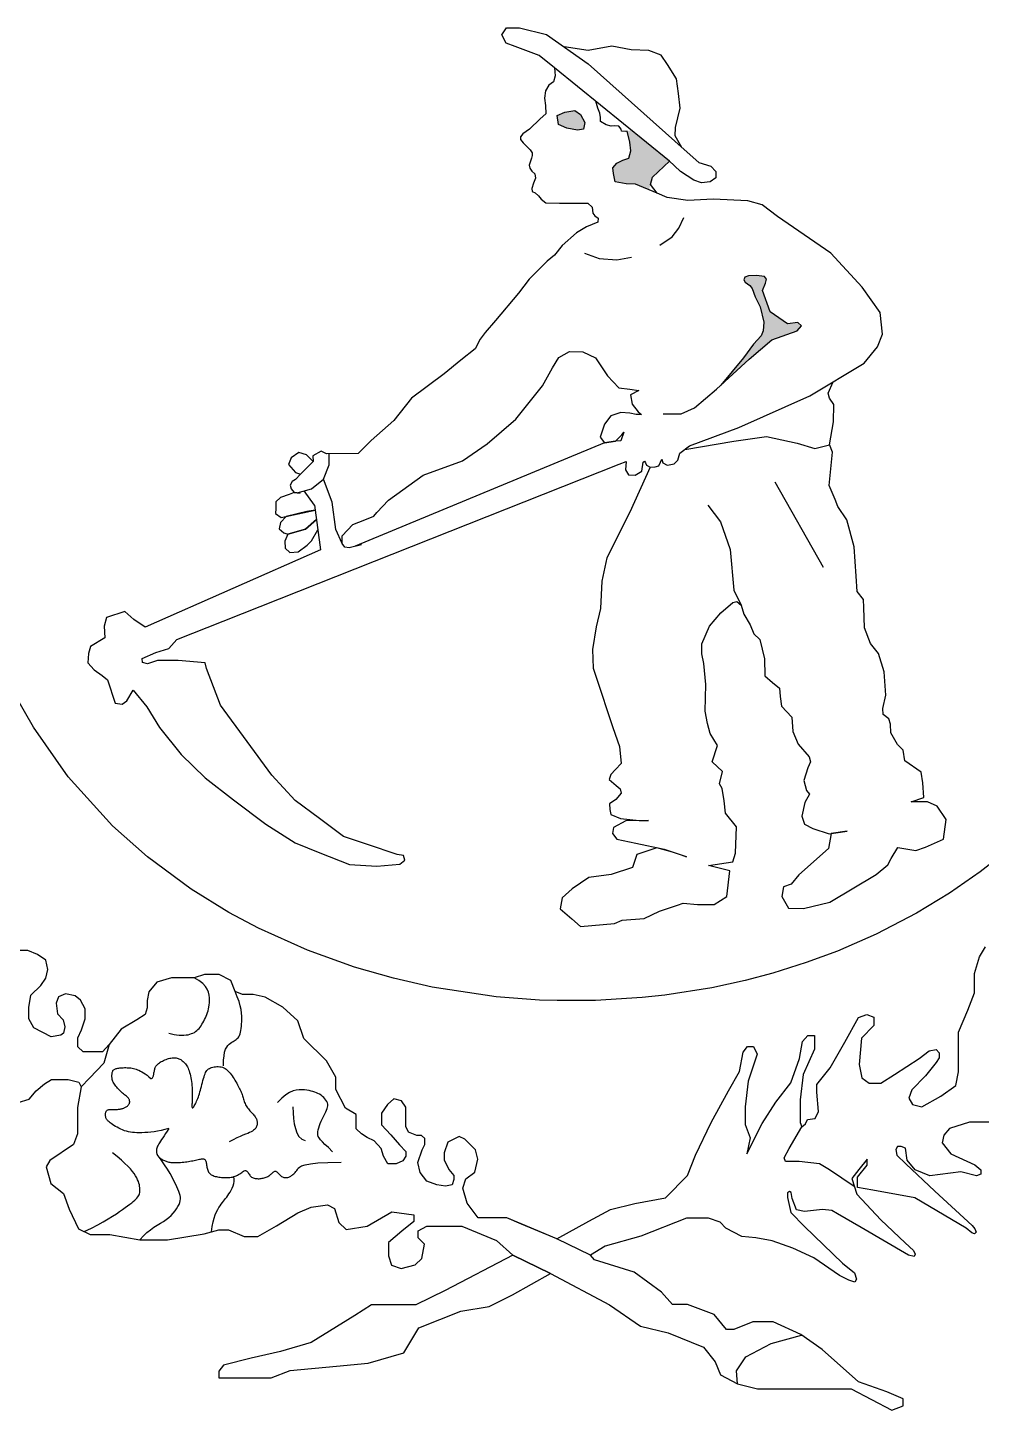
# Paper-space layout 'A0' of a CAD drawing. Header units: millimetres. Extents: x -364 to 825, y -1 to 840.
# Drawn here: x 648.7 to 655.59, y 77.22 to 87.2 of the extents above; entities that cross this region are included whole.
import ezdxf

# ---------------------------------------------------------------- set-up
doc = ezdxf.new("R2010")
doc.units = ezdxf.units.MM
doc.layers.add('ARQ_Vista 01', color=1, linetype='Continuous')

# ---------------------------------------------------------------- blocks, each defined once
blk = doc.blocks.new('BRASÃO ESTADO PARANÁ')
at = {"layer": 'ARQ_Vista 01'}
h = blk.add_hatch(color=256, dxfattribs=at)
h.paths.add_polyline_path([(3324.3, -31116.72), (3323.44, -31117.08), (3323.58, -31118.05), (3324.49, -31118.44), (3325.66, -31118.66), (3326.33, -31118.55), (3326.47, -31117.83), (3325.99, -31116.97), (3325.38, -31116.52)])
h.paths.add_polyline_path([(3331.24, -31121.73), (3330.6, -31121.95), (3329.95, -31122.28), (3329.53, -31122.78), (3329.59, -31123.38), (3329.75, -31124.28), (3330.98, -31124.5), (3331.98, -31124.56), (3333.46, -31125.17), (3333.82, -31123.8), (3335.7, -31122.05), (3331.54, -31118.68), (3331.06, -31118.78), (3331.38, -31119.99), (3331.48, -31120.93)])
blk.add_hatch(color=256, dxfattribs=at).paths.add_polyline_path([(3349.6, -31140.52), (3350.07, -31139.99), (3349.68, -31139.63), (3348.55, -31139.76), (3346.66, -31138.45), (3345.81, -31136.12), (3346.14, -31135.33), (3346.27, -31134.89), (3346.03, -31134.62), (3345.17, -31134.52), (3344.29, -31134.55), (3343.89, -31134.67), (3343.77, -31134.97), (3343.93, -31135.24), (3344.64, -31135.73), (3345.03, -31136.83), (3345.57, -31137.9), (3345.96, -31139.6), (3345.89, -31140.52), (3345.66, -31141.08), (3344.85, -31141.97), (3343.76, -31143.49), (3341.29, -31146.45), (3344.36, -31143.62), (3346.83, -31141.52)])
for points in [[(3371.58, -31226.74), (3368.37, -31226.74), (3366.18, -31227.45), (3365.58, -31228.17), (3365.41, -31229.02), (3366.35, -31230.2), (3368.94, -31231.4), (3369.61, -31231.95), (3369.61, -31232.42), (3369.15, -31232.6), (3367.43, -31232.18), (3364.05, -31232.61), (3362.45, -31231.93), (3361.58, -31230.91), (3361.38, -31229.6), (3360.94, -31229.39), (3360.52, -31229.39), (3360.36, -31229.73), (3360.44, -31230.35), (3361.43, -31231.31), (3364.6, -31234.26), (3368.65, -31238.02), (3368.95, -31238.36), (3369.09, -31238.74), (3368.91, -31238.91), (3368.61, -31238.8), (3367.99, -31238.29), (3362.4, -31234.98), (3357.85, -31234.15), (3356.18, -31233.87), (3356.18, -31232.75), (3357.21, -31231.43), (3357.21, -31230.78), (3356.31, -31231.92), (3355.54, -31232.89), (3356.08, -31234.61), (3358.72, -31237.41), (3361.36, -31239.89), (3362.28, -31240.74), (3362.45, -31241.12), (3362.34, -31241.38), (3361.71, -31241.25), (3356.56, -31238.24), (3353.99, -31236.74), (3353.38, -31236.39), (3352.36, -31236.28), (3350.39, -31236.48), (3349.51, -31236.3), (3349.06, -31235.08), (3348.94, -31234.4), (3348.75, -31234.31), (3348.55, -31234.46), (3348.55, -31234.95), (3348.9, -31236.58), (3350.41, -31238.12), (3354.54, -31242.11), (3355.83, -31243.16), (3356.06, -31243.86), (3355.88, -31244.19), (3355.24, -31243.98), (3354.21, -31243.45), (3351.41, -31241.54), (3349.12, -31240.49), (3346.87, -31239.7), (3345.1, -31239.35), (3343.58, -31239.21), (3341.84, -31238.32), (3341.21, -31237.64), (3339.95, -31237.2), (3337.53, -31237.2), (3332.55, -31239.17), (3328.66, -31240.26), (3327.07, -31241.25), (3323.42, -31239.45), (3326.91, -31237.55), (3329.26, -31236.27), (3331.92, -31235.62), (3335.26, -31235.01), (3337.63, -31232.55), (3338.53, -31230.36), (3340.22, -31226.78), (3342.13, -31223.34), (3343.33, -31221.22), (3343.73, -31219.13), (3344.19, -31218.52), (3344.83, -31218.52), (3345.24, -31219.34), (3344.24, -31222.3), (3343.92, -31225.08), (3343.92, -31227.01), (3344.46, -31228.45), (3344.12, -31230.21), (3345.79, -31226.9), (3347.28, -31224.59), (3348.92, -31222.46), (3349.85, -31219.81), (3350.17, -31217.98), (3350.75, -31217.32), (3351.47, -31217.32), (3351.47, -31218.8), (3350.25, -31221.56), (3349.93, -31224.33), (3349.93, -31226.79), (3350.11, -31227.27), (3350.52, -31226.92), (3350.73, -31226.48), (3351.57, -31226.34), (3351.93, -31225.59), (3351.72, -31223.48), (3351.72, -31222.65), (3353.18, -31220.83), (3354.8, -31218.03), (3356.27, -31215.34), (3357.18, -31215.01), (3357.94, -31215.3), (3357.94, -31216.23), (3356.61, -31217.61), (3356.36, -31220.47), (3356.65, -31221.92), (3357.45, -31222.5), (3358.72, -31222.5), (3360.21, -31221.56), (3362.9, -31219.83), (3363.97, -31218.99), (3364.73, -31218.84), (3365.05, -31219.19), (3365.05, -31219.75), (3364.75, -31220.25), (3363.58, -31221.7), (3362.09, -31223.23), (3361.76, -31224.13), (3362.15, -31224.82), (3363.16, -31225.07), (3365.23, -31223.92), (3366.89, -31222.76), (3367.18, -31221.26), (3367.18, -31216.96), (3368.2, -31214.55), (3368.93, -31212.67), (3368.93, -31210.55), (3369.45, -31208.73), (3370.12, -31207.66)], [(3371.81, -31197.68), (3369.53, -31199.47), (3366.18, -31201.81), (3362.61, -31203.98), (3358.22, -31206.26), (3353.98, -31208.11), (3350.56, -31209.37), (3346.94, -31210.51), (3343.92, -31211.31), (3340.28, -31212.1), (3335.17, -31212.91), (3332.71, -31213.18), (3327.63, -31213.49), (3323.45, -31213.51), (3321.54, -31213.45), (3316.79, -31213.09), (3309.83, -31212.04), (3305.6, -31211.08), (3301.37, -31209.87), (3296.25, -31208.03), (3290.89, -31205.62), (3287.69, -31203.91), (3283.56, -31201.36), (3278.8, -31197.84), (3275.01, -31194.46), (3270.17, -31189.13), (3266.4, -31183.72), (3261.47, -31175.19)], [(3323.16, -31111.87), (3321.47, -31110.54), (3318.86, -31109.56), (3317.88, -31109.19), (3317.43, -31108.28), (3317.92, -31107.5), (3319.35, -31107.5), (3322.3, -31108.24), (3326.83, -31111.43), (3337.62, -31121.08), (3338.87, -31122.2), (3340.2, -31122.59), (3340.72, -31123.18), (3340.72, -31123.87), (3340.13, -31124.31), (3339.17, -31124.42), (3338.34, -31124.11), (3336.89, -31123.18), (3335.61, -31121.98)], [(3337.04, -31120.57), (3336.32, -31119.3), (3336.34, -31118.39), (3336.85, -31116.27), (3336.68, -31114.68), (3336.46, -31113.06), (3335.45, -31111.52), (3334.77, -31110.49), (3333.45, -31109.98), (3331.52, -31109.91), (3329.42, -31109.52), (3326.82, -31109.98), (3324.22, -31109.59)], [(3306.01, -31197.6), (3302.77, -31196.5), (3300.17, -31195.62), (3297.54, -31193.66), (3294.91, -31191.69), (3292.36, -31188.94), (3289.68, -31185.28), (3286.78, -31181.33), (3285.26, -31177.33), (3285.09, -31176.72), (3282.17, -31176.44), (3279.89, -31176.44), (3278.82, -31176.81), (3278.28, -31176.67), (3278.23, -31176.23), (3279.71, -31175.57), (3281.13, -31175.15), (3282, -31174.15), (3287.04, -31172.16), (3330.22, -31155.06), (3330.95, -31154.77), (3330.9, -31155.67), (3331.21, -31156.21), (3331.95, -31156.25), (3332.67, -31155.83), (3332.83, -31154.83), (3332.96, -31154.72), (3333.06, -31154.92), (3333.19, -31155.16), (3333.58, -31155.4), (3334.12, -31155.36), (3334.53, -31155.24), (3334.72, -31154.85), (3334.84, -31154.51), (3334.96, -31154.91), (3335.43, -31155.16), (3335.65, -31155.14), (3336.18, -31155.03), (3336.61, -31154.63), (3336.8, -31153.87), (3337.88, -31153.06), (3343.23, -31151.05), (3350.99, -31147.6), (3356.89, -31144.05), (3358.35, -31142.29), (3358.88, -31140.88), (3358.64, -31138.55), (3356.69, -31135.78), (3353.28, -31132.08), (3347.44, -31128.09), (3345.78, -31126.82), (3344.21, -31126.37), (3340.43, -31126.2), (3337.7, -31126.34), (3335.42, -31126), (3334.33, -31125.52), (3333.61, -31124.6), (3333.82, -31123.8), (3335.7, -31122.05), (3323.16, -31111.87), (3323.22, -31112.76), (3323.03, -31113.41), (3322.55, -31113.75), (3322.19, -31114.37), (3322.06, -31115.17), (3322.17, -31115.99), (3322.21, -31116.89), (3321.58, -31117.43), (3320.43, -31118.54), (3319.69, -31119.06), (3319.47, -31119.38), (3319.47, -31119.68), (3319.75, -31120.04), (3320.14, -31120.46), (3320.5, -31120.82), (3320.71, -31121.12), (3320.73, -31121.43), (3320.65, -31121.71), (3320.4, -31122.49), (3320.47, -31122.79), (3320.69, -31123.14), (3321, -31123.41), (3321.09, -31123.88), (3320.86, -31124.43), (3320.68, -31125.01), (3320.72, -31125.35), (3321.06, -31125.51), (3321.43, -31125.83), (3321.7, -31126.2), (3322.21, -31126.59), (3323.71, -31126.63), (3326.78, -31126.61), (3327.27, -31127.06), (3327.35, -31127.71), (3327.54, -31128.01), (3327.93, -31128.24), (3327.86, -31128.69), (3326.65, -31129.2), (3325.57, -31129.84), (3323.98, -31131.25), (3323.14, -31132.27), (3322.34, -31132.93), (3320.39, -31134.9), (3319.24, -31136.44), (3316.72, -31139.41), (3315.62, -31140.7), (3315.04, -31141.44), (3314.51, -31142.5), (3312.96, -31143.74), (3311.12, -31145.21), (3307.59, -31147.86), (3305.65, -31150.31), (3303.2, -31152.47), (3301.76, -31153.91), (3298.31, -31153.92)], [(3334.33, -31125.52), (3331.98, -31124.56), (3330.98, -31124.5), (3329.75, -31124.28), (3329.59, -31123.38), (3329.53, -31122.78), (3329.95, -31122.28), (3330.6, -31121.95), (3331.24, -31121.73), (3331.48, -31120.93), (3331.38, -31119.99), (3331.06, -31118.78), (3330.85, -31118.83), (3330.45, -31118.79), (3330.42, -31118.57), (3330.16, -31118.23), (3329.69, -31118.2), (3329.34, -31118.23), (3328.77, -31118.1), (3328.18, -31117.71), (3328.18, -31117.28), (3328.08, -31116.81), (3327.87, -31116.27), (3327.65, -31115.52)], [(3323.44, -31117.08), (3324.3, -31116.72), (3325.38, -31116.52), (3325.99, -31116.97), (3326.47, -31117.83), (3326.33, -31118.55), (3325.66, -31118.66), (3324.49, -31118.44), (3323.58, -31118.05), (3323.44, -31117.08)], [(3334.63, -31131.21), (3335.96, -31130.29), (3336.72, -31129.36), (3337.26, -31128.18)], [(3326.44, -31132.08), (3328.04, -31132.64), (3329.93, -31132.79), (3331.56, -31132.5)], [(3334.98, -31149.59), (3336.95, -31149.56), (3338.41, -31148.93), (3340.82, -31146.89), (3344.36, -31143.62), (3346.83, -31141.52), (3349.6, -31140.52), (3350.07, -31139.99), (3349.68, -31139.63), (3348.55, -31139.76), (3346.66, -31138.45), (3345.81, -31136.12), (3346.14, -31135.33), (3346.27, -31134.89), (3346.03, -31134.62), (3345.17, -31134.52), (3344.29, -31134.55), (3343.89, -31134.67), (3343.77, -31134.97), (3343.93, -31135.24), (3344.45, -31135.6), (3344.71, -31135.92), (3345.03, -31136.83), (3345.57, -31137.9), (3345.96, -31139.6), (3345.89, -31140.52), (3345.66, -31141.08), (3344.85, -31141.97), (3343.76, -31143.49), (3341.29, -31146.45)], [(3302.12, -31163.84), (3300.79, -31164.16), (3300.31, -31164.11), (3300.01, -31163.7), (3300.03, -31162.85), (3301.2, -31161.65), (3302.51, -31161.13), (3303.49, -31160.74), (3303.8, -31160.34), (3305.07, -31158.99), (3308.83, -31156.27), (3313.14, -31154.71), (3315.83, -31152.84), (3318.96, -31150.15), (3321.84, -31146.52), (3322.95, -31144.57), (3323.64, -31143.43), (3324.8, -31142.77), (3326.23, -31142.83), (3327.61, -31143.48), (3328.92, -31145.43), (3330.16, -31146.74), (3331.35, -31146.9), (3332.34, -31147.04), (3331.42, -31147.51), (3331.63, -31148.52), (3332.27, -31149.37), (3332.62, -31149.64), (3332.06, -31149.66), (3331.38, -31149.49), (3330.37, -31149.43), (3329.31, -31149.8), (3328.62, -31150.7), (3328.12, -31152.11), (3328.6, -31152.74), (3329.81, -31152.56), (3330.51, -31151.87), (3330.72, -31151.57), (3330.38, -31152.5), (3329.81, -31152.56), (3328.6, -31152.74), (3301.45, -31164)], [(3337.34, -31153.47), (3342.68, -31152.57), (3346.26, -31152.04), (3349.6, -31152.78), (3351.53, -31153.34), (3353.11, -31152.95), (3353.57, -31150.46), (3353.6, -31148.57), (3353.11, -31147.87), (3352.98, -31147.33), (3353.52, -31146.08)], [(3298.31, -31153.92), (3297.72, -31153.66), (3296.83, -31154.14), (3296.85, -31154.77), (3295.47, -31156.15), (3294.94, -31156.72), (3294.59, -31156.93), (3294.37, -31157.35), (3294.48, -31157.76), (3294.78, -31158.16), (3295.44, -31158.23), (3294.78, -31158.16), (3294.25, -31158.36), (3293.29, -31158.68), (3292.8, -31159.16), (3292.78, -31159.89), (3292.75, -31160.42), (3293.38, -31160.87), (3297.09, -31160.07), (3296.16, -31160.22), (3293.91, -31160.75), (3293.3, -31161.42), (3293.17, -31162.09), (3293.65, -31162.55), (3294.1, -31162.7), (3296.02, -31162.14), (3297.23, -31161.1), (3296.02, -31162.14), (3294.1, -31162.7), (3293.78, -31163.44), (3293.82, -31164.22), (3294.32, -31164.7), (3295.23, -31164.61), (3296.21, -31163.9), (3296.69, -31163.4), (3297.38, -31162.22)], [(3296.85, -31154.77), (3296.13, -31154.05), (3295.29, -31153.8), (3294.45, -31154.36), (3294.19, -31155.1), (3294.94, -31155.97), (3295.47, -31156.15), (3296.85, -31154.77)], [(3295.11, -31158.19), (3296.68, -31157.73), (3298, -31156.7), (3298.62, -31155.14), (3298.61, -31153.92)], [(3333.58, -31155.4), (3331.35, -31160.29), (3328.86, -31165.26), (3328.32, -31167.82), (3328.16, -31170.78), (3327.7, -31172.8), (3327.31, -31175.27), (3327.36, -31177.28), (3328.34, -31180.22), (3328.83, -31181.69), (3329.52, -31183.74), (3330.25, -31185.83), (3330.43, -31187.66), (3329.81, -31188.31), (3329.28, -31188.88), (3329.13, -31189.43), (3329.88, -31190.06), (3330.31, -31190.42), (3330.42, -31190.91), (3329.83, -31191.58), (3329.15, -31192.08), (3329.18, -31192.67), (3329.29, -31193.23), (3330.36, -31193.68), (3332.39, -31193.9), (3333.39, -31193.88), (3330.92, -31193.92), (3329.6, -31194.65), (3329.47, -31195.29), (3329.96, -31195.91), (3332, -31196.35), (3335.11, -31197.02), (3336.94, -31197.64), (3337.53, -31197.84), (3336.02, -31197.33), (3334.31, -31196.85), (3332.14, -31197.59), (3331.67, -31198.99), (3329.34, -31199.77), (3326.89, -31200.08), (3325.08, -31201.32), (3323.99, -31202.31), (3323.78, -31203.5), (3325.03, -31204.6), (3325.99, -31205.44), (3329.7, -31205.12), (3330.53, -31204.75), (3332.92, -31204.55), (3334.58, -31203.77), (3336.55, -31203.1), (3337.17, -31202.88), (3338.73, -31203.04), (3340.55, -31203.04), (3341.95, -31202.16), (3342.26, -31199.36), (3342.26, -31199.36), (3339.93, -31198.79), (3342.57, -31198.38), (3342.89, -31197.44), (3342.99, -31194.59), (3341.79, -31193.09), (3341.63, -31191.73), (3341.41, -31190.39), (3341.12, -31189.88), (3341.45, -31188.54), (3340.32, -31187.49), (3340.9, -31185.71), (3340.11, -31184.4), (3339.81, -31183.3), (3339.56, -31181.97), (3339.64, -31179.08), (3339.42, -31176.76), (3339.21, -31175.72), (3339.21, -31174.65), (3340.06, -31172.72), (3341.28, -31171.25), (3342.57, -31170.14), (3343.03, -31170.04), (3343.5, -31170.43), (3343.78, -31171.39), (3344.47, -31172.57), (3344.86, -31173.54), (3345.54, -31174.15), (3346.04, -31176.26), (3346.07, -31178.11), (3346.9, -31178.86), (3347.68, -31179.47), (3347.76, -31180.37), (3347.9, -31181.44), (3349.01, -31182.62), (3349.11, -31184.18), (3349.71, -31185.58), (3350.89, -31186.93), (3351.04, -31187.48), (3350.77, -31188.13), (3350.32, -31189.52), (3350.62, -31190.6), (3350.94, -31191), (3350.42, -31191.92), (3350.09, -31193.42), (3350.39, -31194.28), (3351.29, -31194.75), (3353.07, -31195.33), (3355.03, -31195.06), (3353.3, -31195.3), (3353.02, -31196.94), (3349.77, -31199.8), (3348.94, -31200.82), (3348.09, -31201.12), (3347.91, -31202.17), (3348.66, -31203.42), (3350.27, -31203.47), (3353.17, -31202.77), (3358.21, -31199.77), (3359.48, -31198.73), (3359.85, -31198.01), (3360.57, -31196.82), (3362.52, -31197.14), (3363.59, -31196.8), (3365.54, -31195.93), (3365.83, -31193.77), (3364.85, -31192.32), (3363.78, -31191.86), (3362.01, -31191.86), (3363.38, -31191.39), (3363.29, -31189.78), (3363.12, -31188.62), (3361.31, -31187.4), (3361.15, -31186.22), (3360.52, -31185.59), (3359.8, -31184.33), (3359.77, -31183.38), (3359.57, -31182.82), (3358.98, -31182.34), (3358.92, -31181.67), (3359.26, -31180.24), (3359.09, -31177.68), (3358.45, -31175.69), (3357.58, -31174.59), (3356.93, -31172.88), (3356.85, -31170.69), (3356.81, -31169.79), (3356.15, -31168.95), (3356.04, -31167.27), (3355.79, -31164.07), (3355.02, -31161.12), (3354.04, -31159.68), (3353.72, -31158.92), (3353.09, -31157.37), (3353.45, -31153.75), (3353.12, -31152.9)], [(3300.01, -31163.7), (3299.34, -31162.18), (3298.93, -31159.2), (3298, -31156.7)], [(3297.02, -31159.51), (3295.89, -31157.96)], [(3347.17, -31157), (3352.41, -31166.27)], [(3297.02, -31159.51), (3297.68, -31164.38), (3278.55, -31172.81), (3277.34, -31171.97), (3276.35, -31171.13), (3274.36, -31171.76), (3274.09, -31172.71), (3274.16, -31173.99), (3272.62, -31174.94), (3272.4, -31175.68), (3272.33, -31176.7), (3272.99, -31177.47), (3273.87, -31178.1), (3274.46, -31178.57), (3275.3, -31181.1), (3276.04, -31181.21), (3276.55, -31180.85), (3277.25, -31179.67), (3278.75, -31181.5), (3280.13, -31183.75), (3282.48, -31186.7), (3285.1, -31189.23), (3288.19, -31191.62), (3291.69, -31194.3), (3294.92, -31196.33), (3297.59, -31197.39), (3300.81, -31198.67), (3303.8, -31198.86), (3306.31, -31198.63), (3306.85, -31198.2), (3306.71, -31197.7), (3306.01, -31197.6)], [(3339.85, -31159.52), (3341.24, -31161.35), (3342.31, -31164.37), (3342.69, -31168.79), (3343.5, -31170.43)], [(3274.64, -31218.3), (3273.91, -31219.09), (3272.86, -31219.09), (3271.82, -31219.09), (3271.22, -31218.56), (3271.22, -31217.58), (3271.64, -31216.7), (3272.01, -31215.49), (3272.01, -31214.41), (3271.5, -31213.47), (3270.95, -31212.98), (3269.89, -31212.78), (3269.11, -31213.08), (3268.88, -31213.77), (3269.02, -31214.95), (3269.63, -31215.6), (3269.8, -31216.35), (3269.68, -31217.04), (3269.37, -31217.29), (3268.31, -31217.46), (3266.42, -31216.46), (3265.89, -31215.5), (3265.89, -31214.26), (3266.12, -31212.9), (3267.18, -31211.87), (3267.75, -31211.05), (3267.96, -31210.13), (3267.72, -31209.11), (3266.84, -31208.49), (3265.79, -31208.05), (3264.65, -31208.05)], [(3264.72, -31224.6), (3265.93, -31224.26), (3266.68, -31223.35), (3267.59, -31222.58), (3268.34, -31222.1), (3270.16, -31222.1), (3271.34, -31222.4), (3271.59, -31222.89)], [(3323.42, -31239.45), (3319.56, -31237.86), (3317.98, -31237.18), (3314.85, -31237.18), (3313.64, -31235.58), (3313.17, -31233.93), (3313.5, -31232.93), (3314.49, -31232.21), (3314.82, -31230.79), (3314.55, -31229.77), (3313.39, -31228.62), (3312.76, -31228.31), (3311.53, -31228.92), (3311.14, -31230.1), (3311.14, -31230.85), (3311.64, -31231.92), (3312.2, -31232.55), (3312.2, -31233), (3312.02, -31233.59), (3311.28, -31233.73), (3310.33, -31233.59), (3309.24, -31233.19), (3308.52, -31232.22), (3308.28, -31231.15), (3308.75, -31229.76), (3309.02, -31229.17), (3309.02, -31228.54), (3308.66, -31228.22), (3308.16, -31228.22), (3307.25, -31227.85), (3306.95, -31227.22), (3306.95, -31225.7), (3306.95, -31225.13), (3306.47, -31224.43), (3305.67, -31224.21), (3304.95, -31224.83), (3304.31, -31225.78), (3304.31, -31227.05), (3305.32, -31228.15), (3306.28, -31229.21), (3306.97, -31229.95), (3306.97, -31230.44), (3306.62, -31230.96), (3305.92, -31231.28), (3305, -31231.28), (3304.52, -31230.45), (3304.27, -31229.64), (3303.5, -31228.79), (3302.75, -31228.42), (3302.12, -31228.04), (3301.56, -31227.49), (3301.56, -31225.93), (3300.38, -31225.22), (3299.35, -31223.19), (3299.35, -31221.84), (3298.31, -31220.07), (3295.83, -31217.62), (3295.21, -31215.7), (3293.57, -31214.21), (3291.65, -31213.12), (3290.34, -31212.84), (3289.18, -31212.84), (3288.35, -31212.51), (3287.88, -31211.33), (3286.64, -31210.65), (3285.01, -31210.65), (3283.9, -31211.04), (3282.49, -31211.04), (3281.44, -31211.04), (3279.84, -31211.51), (3278.97, -31212.57), (3278.78, -31213.51), (3278.78, -31214.3), (3278.56, -31215.02), (3277.65, -31215.6), (3275.94, -31216.62), (3274.64, -31218.3), (3274.05, -31220.33), (3272.51, -31221.97), (3271.59, -31222.89), (3271.2, -31225.16), (3271.2, -31228.02), (3270.75, -31229.2), (3268.17, -31230.93), (3267.77, -31231.62), (3268.28, -31233.42), (3269.66, -31234.53), (3270.28, -31236.24), (3271.28, -31238.36), (3272.55, -31239), (3274.71, -31239), (3277.98, -31239.59), (3281, -31239.59), (3285, -31238.91), (3286.58, -31238.5), (3287.65, -31238.5), (3289.36, -31239.22), (3290.82, -31239.22), (3292.86, -31238.06), (3295.21, -31236.62), (3296.65, -31236.02), (3298.44, -31235.77), (3299.17, -31236.16), (3299.65, -31237.67), (3300.45, -31238.45), (3302.74, -31238.07), (3305.44, -31236.54), (3307.84, -31236.85), (3307.84, -31237.59), (3306.54, -31238.63), (3305.06, -31239.85), (3305.06, -31241.31), (3305.39, -31242.32), (3306.44, -31242.68), (3307.99, -31242.3), (3308.7, -31241.61), (3309.01, -31240.03), (3308.3, -31239.37), (3308.3, -31238.61), (3309.26, -31238.07), (3313.07, -31238.07), (3316.82, -31239.63), (3318.6, -31241.26), (3322.71, -31243.26), (3329.14, -31246.64), (3332.53, -31248.98), (3335.53, -31249.7), (3339.38, -31251.27), (3340.67, -31252.85), (3341.25, -31254.27), (3343.1, -31255.25), (3345.28, -31255.8), (3349.45, -31255.8), (3355.49, -31255.8), (3359.92, -31258.15), (3361.14, -31257.67), (3361.14, -31256.91), (3359.38, -31256.12), (3356.28, -31255.04), (3352.33, -31251.51), (3349.98, -31249.89), (3346.99, -31248.51), (3344.78, -31248.51), (3342.69, -31249.35), (3341.9, -31249.35), (3340.54, -31247.71), (3337.66, -31246.63), (3336.02, -31246.63), (3334.82, -31245.28), (3331.83, -31243.08), (3327.53, -31241.76), (3327.07, -31241.25), (3323.42, -31239.45), (3320.64, -31238.31), (3317.98, -31237.18)], [(3281.13, -31217.05), (3281.42, -31217.14), (3281.71, -31217.21), (3281.99, -31217.25), (3282.27, -31217.28), (3282.53, -31217.28), (3282.78, -31217.27), (3283.01, -31217.25), (3283.23, -31217.22), (3283.43, -31217.17), (3283.61, -31217.11), (3283.77, -31217.05), (3283.92, -31216.97), (3284.06, -31216.88), (3284.19, -31216.78), (3284.31, -31216.66), (3284.43, -31216.53), (3284.54, -31216.4), (3284.65, -31216.25), (3284.75, -31216.09), (3284.85, -31215.92), (3284.95, -31215.74), (3285.04, -31215.56), (3285.12, -31215.38), (3285.2, -31215.19), (3285.28, -31215.01), (3285.35, -31214.82), (3285.41, -31214.62), (3285.46, -31214.42), (3285.5, -31214.21), (3285.54, -31213.98), (3285.56, -31213.74), (3285.57, -31213.48), (3285.57, -31213.19), (3285.54, -31212.9), (3285.47, -31212.59), (3285.33, -31212.27), (3285.12, -31211.96), (3284.83, -31211.64), (3284.42, -31211.33), (3283.9, -31211.04)], [(3287.09, -31220.61), (3287.1, -31220.01), (3287.15, -31219.51), (3287.22, -31219.12), (3287.32, -31218.81), (3287.44, -31218.57), (3287.57, -31218.39), (3287.71, -31218.25), (3287.85, -31218.14), (3287.99, -31218.05), (3288.13, -31217.97), (3288.26, -31217.89), (3288.38, -31217.82), (3288.49, -31217.74), (3288.6, -31217.65), (3288.7, -31217.55), (3288.78, -31217.44), (3288.85, -31217.3), (3288.91, -31217.14), (3288.96, -31216.96), (3289, -31216.76), (3289.03, -31216.55), (3289.06, -31216.31), (3289.07, -31216.06), (3289.09, -31215.79), (3289.09, -31215.5), (3289.09, -31215.19), (3289.06, -31214.86), (3289.01, -31214.48), (3288.92, -31214.07), (3288.79, -31213.61), (3288.6, -31213.09), (3288.35, -31212.51)], [(3279.17, -31222), (3279.24, -31221.98), (3279.31, -31221.96), (3279.36, -31221.91), (3279.4, -31221.86), (3279.43, -31221.79), (3279.45, -31221.72), (3279.48, -31221.64), (3279.49, -31221.55), (3279.51, -31221.46), (3279.52, -31221.37), (3279.54, -31221.27), (3279.56, -31221.18), (3279.58, -31221.08), (3279.6, -31220.99), (3279.63, -31220.9), (3279.66, -31220.81), (3279.7, -31220.73), (3279.74, -31220.65), (3279.8, -31220.57), (3279.86, -31220.5), (3279.93, -31220.43), (3280.01, -31220.36), (3280.11, -31220.29), (3280.21, -31220.22), (3280.32, -31220.16), (3280.44, -31220.09), (3280.57, -31220.03), (3280.7, -31219.97), (3280.84, -31219.92), (3280.98, -31219.87), (3281.11, -31219.83), (3281.25, -31219.79), (3281.37, -31219.77), (3281.5, -31219.75), (3281.61, -31219.74), (3281.73, -31219.74), (3281.83, -31219.75), (3281.94, -31219.76), (3282.04, -31219.79), (3282.14, -31219.81), (3282.24, -31219.85), (3282.33, -31219.89), (3282.43, -31219.94), (3282.52, -31220), (3282.6, -31220.06), (3282.69, -31220.14), (3282.77, -31220.21), (3282.86, -31220.3), (3282.94, -31220.4), (3283.01, -31220.5), (3283.09, -31220.61), (3283.16, -31220.73), (3283.23, -31220.87), (3283.29, -31221.01), (3283.35, -31221.17), (3283.4, -31221.33), (3283.45, -31221.52), (3283.5, -31221.71), (3283.54, -31221.91), (3283.57, -31222.12), (3283.6, -31222.33), (3283.63, -31222.55), (3283.65, -31222.77), (3283.67, -31222.99), (3283.68, -31223.2), (3283.69, -31223.41), (3283.69, -31223.62), (3283.69, -31223.82), (3283.69, -31224.01), (3283.69, -31224.19), (3283.68, -31224.36), (3283.68, -31224.52), (3283.67, -31224.67), (3283.66, -31224.81), (3283.66, -31224.92), (3283.66, -31225.02), (3283.66, -31225.1), (3283.67, -31225.16), (3283.69, -31225.19), (3283.72, -31225.2), (3283.75, -31225.18), (3283.8, -31225.14), (3283.85, -31225.07), (3283.91, -31224.98), (3283.98, -31224.87), (3284.04, -31224.75), (3284.11, -31224.62), (3284.17, -31224.48), (3284.24, -31224.33), (3284.3, -31224.17), (3284.36, -31224), (3284.41, -31223.83), (3284.47, -31223.65), (3284.53, -31223.46), (3284.58, -31223.27), (3284.63, -31223.07), (3284.69, -31222.86), (3284.74, -31222.64), (3284.8, -31222.43), (3284.85, -31222.22), (3284.91, -31222.01), (3284.97, -31221.82), (3285.03, -31221.64), (3285.09, -31221.48), (3285.15, -31221.34), (3285.22, -31221.22), (3285.29, -31221.11), (3285.37, -31221.02), (3285.46, -31220.95), (3285.56, -31220.89), (3285.67, -31220.84), (3285.79, -31220.79), (3285.92, -31220.76), (3286.06, -31220.73), (3286.22, -31220.71), (3286.37, -31220.7), (3286.53, -31220.7), (3286.69, -31220.71), (3286.84, -31220.73), (3286.99, -31220.77), (3287.13, -31220.83), (3287.26, -31220.9), (3287.38, -31220.98), (3287.5, -31221.07), (3287.61, -31221.18), (3287.72, -31221.3), (3287.82, -31221.43), (3287.93, -31221.57), (3288.03, -31221.72), (3288.14, -31221.87), (3288.24, -31222.03), (3288.34, -31222.19), (3288.44, -31222.36), (3288.53, -31222.52), (3288.62, -31222.68), (3288.7, -31222.83), (3288.78, -31222.97), (3288.85, -31223.11), (3288.92, -31223.24), (3288.98, -31223.37), (3289.03, -31223.5), (3289.08, -31223.62), (3289.13, -31223.74), (3289.17, -31223.87), (3289.21, -31223.99), (3289.25, -31224.11), (3289.28, -31224.24), (3289.32, -31224.36), (3289.35, -31224.49), (3289.4, -31224.61), (3289.45, -31224.73), (3289.5, -31224.85), (3289.57, -31224.97), (3289.64, -31225.08), (3289.72, -31225.19), (3289.8, -31225.3), (3289.89, -31225.4), (3289.98, -31225.51), (3290.06, -31225.61), (3290.15, -31225.71), (3290.24, -31225.8), (3290.32, -31225.89), (3290.39, -31225.98), (3290.47, -31226.07), (3290.53, -31226.16), (3290.59, -31226.24), (3290.64, -31226.33), (3290.68, -31226.42), (3290.72, -31226.5), (3290.74, -31226.59), (3290.76, -31226.68), (3290.77, -31226.77), (3290.77, -31226.86), (3290.76, -31226.95), (3290.75, -31227.04), (3290.73, -31227.13), (3290.7, -31227.21), (3290.67, -31227.3), (3290.62, -31227.39), (3290.56, -31227.47), (3290.48, -31227.56), (3290.38, -31227.64), (3290.26, -31227.72), (3290.11, -31227.8), (3289.93, -31227.89), (3289.73, -31227.97), (3289.49, -31228.07), (3289.21, -31228.18), (3288.9, -31228.31), (3288.54, -31228.47), (3288.14, -31228.66), (3287.7, -31228.89)], [(3281.14, -31227.46), (3280.72, -31227.57), (3280.31, -31227.66), (3279.92, -31227.74), (3279.54, -31227.79), (3279.18, -31227.84), (3278.84, -31227.87), (3278.51, -31227.89), (3278.21, -31227.9), (3277.92, -31227.9), (3277.66, -31227.9), (3277.41, -31227.89), (3277.17, -31227.87), (3276.95, -31227.84), (3276.73, -31227.79), (3276.52, -31227.74), (3276.31, -31227.68), (3276.1, -31227.6), (3275.9, -31227.51), (3275.7, -31227.42), (3275.5, -31227.31), (3275.32, -31227.21), (3275.15, -31227.11), (3274.99, -31227), (3274.85, -31226.91), (3274.73, -31226.82), (3274.63, -31226.73), (3274.54, -31226.65), (3274.47, -31226.58), (3274.41, -31226.5), (3274.36, -31226.43), (3274.32, -31226.35), (3274.29, -31226.28), (3274.27, -31226.19), (3274.25, -31226.11), (3274.24, -31226.03), (3274.24, -31225.94), (3274.24, -31225.86), (3274.25, -31225.78), (3274.27, -31225.71), (3274.29, -31225.64), (3274.31, -31225.58), (3274.35, -31225.53), (3274.38, -31225.49), (3274.43, -31225.45), (3274.48, -31225.42), (3274.54, -31225.4), (3274.6, -31225.38), (3274.68, -31225.37), (3274.76, -31225.36), (3274.86, -31225.36), (3274.95, -31225.36), (3275.05, -31225.36), (3275.16, -31225.36), (3275.26, -31225.36), (3275.36, -31225.36), (3275.46, -31225.36), (3275.56, -31225.36), (3275.65, -31225.35), (3275.74, -31225.34), (3275.83, -31225.33), (3275.91, -31225.31), (3275.99, -31225.29), (3276.07, -31225.27), (3276.14, -31225.25), (3276.22, -31225.22), (3276.29, -31225.19), (3276.36, -31225.16), (3276.43, -31225.12), (3276.5, -31225.08), (3276.56, -31225.04), (3276.62, -31225), (3276.67, -31224.95), (3276.71, -31224.91), (3276.75, -31224.86), (3276.79, -31224.81), (3276.82, -31224.76), (3276.84, -31224.71), (3276.86, -31224.66), (3276.87, -31224.61), (3276.88, -31224.56), (3276.88, -31224.5), (3276.87, -31224.45), (3276.86, -31224.39), (3276.84, -31224.33), (3276.82, -31224.27), (3276.78, -31224.21), (3276.73, -31224.15), (3276.67, -31224.08), (3276.59, -31224.01), (3276.51, -31223.93), (3276.42, -31223.85), (3276.32, -31223.77), (3276.21, -31223.68), (3276.1, -31223.59), (3275.99, -31223.49), (3275.88, -31223.39), (3275.77, -31223.28), (3275.66, -31223.17), (3275.56, -31223.06), (3275.46, -31222.95), (3275.37, -31222.83), (3275.29, -31222.72), (3275.21, -31222.61), (3275.15, -31222.51), (3275.09, -31222.41), (3275.05, -31222.31), (3275.01, -31222.21), (3274.98, -31222.12), (3274.96, -31222.03), (3274.95, -31221.94), (3274.94, -31221.86), (3274.94, -31221.77), (3274.94, -31221.68), (3274.94, -31221.59), (3274.95, -31221.51), (3274.96, -31221.42), (3274.97, -31221.35), (3275, -31221.27), (3275.02, -31221.2), (3275.05, -31221.14), (3275.09, -31221.09), (3275.14, -31221.04), (3275.19, -31221), (3275.25, -31220.97), (3275.31, -31220.94), (3275.39, -31220.91), (3275.47, -31220.89), (3275.57, -31220.87), (3275.68, -31220.86), (3275.79, -31220.84), (3275.92, -31220.83), (3276.05, -31220.82), (3276.18, -31220.82), (3276.32, -31220.81), (3276.46, -31220.81), (3276.6, -31220.82), (3276.74, -31220.83), (3276.87, -31220.84), (3277.01, -31220.85), (3277.15, -31220.88), (3277.29, -31220.91), (3277.43, -31220.94), (3277.58, -31220.99), (3277.73, -31221.04), (3277.88, -31221.1), (3278.04, -31221.18), (3278.21, -31221.26), (3278.39, -31221.37), (3278.57, -31221.49), (3278.76, -31221.63), (3278.96, -31221.8), (3279.17, -31222)], [(3298.97, -31229.98), (3298.52, -31229.53), (3298.15, -31229.17), (3297.87, -31228.89), (3297.66, -31228.66), (3297.51, -31228.47), (3297.42, -31228.3), (3297.37, -31228.14), (3297.36, -31227.98), (3297.37, -31227.79), (3297.41, -31227.58), (3297.47, -31227.36), (3297.55, -31227.12), (3297.64, -31226.89), (3297.74, -31226.65), (3297.84, -31226.42), (3297.95, -31226.2), (3298.06, -31225.99), (3298.16, -31225.79), (3298.25, -31225.61), (3298.33, -31225.44), (3298.39, -31225.27), (3298.44, -31225.11), (3298.46, -31224.96), (3298.45, -31224.8), (3298.41, -31224.65), (3298.35, -31224.5), (3298.26, -31224.35), (3298.15, -31224.21), (3298.02, -31224.07), (3297.88, -31223.94), (3297.72, -31223.82), (3297.56, -31223.72), (3297.39, -31223.62), (3297.22, -31223.54), (3297.03, -31223.47), (3296.84, -31223.41), (3296.63, -31223.36), (3296.41, -31223.31), (3296.17, -31223.28), (3295.92, -31223.24), (3295.64, -31223.22), (3295.34, -31223.22), (3295.02, -31223.25), (3294.67, -31223.35), (3294.29, -31223.51), (3293.88, -31223.77), (3293.44, -31224.13), (3292.96, -31224.61)], [(3294.66, -31225.08), (3294.69, -31225.72), (3294.73, -31226.34), (3294.81, -31226.93), (3294.93, -31227.46), (3295.1, -31227.93), (3295.32, -31228.31), (3295.62, -31228.6), (3296, -31228.76)], [(3281.14, -31227.46), (3280.95, -31227.74), (3280.78, -31228), (3280.62, -31228.24), (3280.48, -31228.46), (3280.35, -31228.65), (3280.23, -31228.83), (3280.13, -31228.99), (3280.04, -31229.13), (3279.96, -31229.26), (3279.9, -31229.38), (3279.85, -31229.49), (3279.82, -31229.59), (3279.8, -31229.68), (3279.78, -31229.77), (3279.78, -31229.85), (3279.78, -31229.94), (3279.79, -31230.02), (3279.81, -31230.1), (3279.83, -31230.18), (3279.86, -31230.26), (3279.9, -31230.34), (3279.95, -31230.42), (3280.01, -31230.49), (3280.07, -31230.56), (3280.13, -31230.62), (3280.21, -31230.69), (3280.29, -31230.74), (3280.37, -31230.8), (3280.46, -31230.85), (3280.55, -31230.9), (3280.65, -31230.94), (3280.74, -31230.98), (3280.83, -31231.01), (3280.93, -31231.05), (3281.03, -31231.07), (3281.13, -31231.1), (3281.24, -31231.12), (3281.35, -31231.13), (3281.48, -31231.14), (3281.61, -31231.15), (3281.76, -31231.15), (3281.91, -31231.15), (3282.07, -31231.15), (3282.24, -31231.14), (3282.42, -31231.13), (3282.59, -31231.12), (3282.77, -31231.1), (3282.94, -31231.08), (3283.11, -31231.06), (3283.28, -31231.04), (3283.44, -31231.01), (3283.6, -31230.98), (3283.76, -31230.95), (3283.91, -31230.92), (3284.06, -31230.89), (3284.2, -31230.86), (3284.34, -31230.83), (3284.47, -31230.8), (3284.59, -31230.77), (3284.7, -31230.76), (3284.81, -31230.75), (3284.9, -31230.75), (3284.98, -31230.77), (3285.05, -31230.8), (3285.11, -31230.85), (3285.15, -31230.92), (3285.18, -31231), (3285.2, -31231.1), (3285.22, -31231.2), (3285.24, -31231.31), (3285.25, -31231.43), (3285.27, -31231.54), (3285.29, -31231.66), (3285.31, -31231.77), (3285.34, -31231.88), (3285.37, -31231.99), (3285.41, -31232.09), (3285.46, -31232.19), (3285.52, -31232.28), (3285.59, -31232.36), (3285.67, -31232.43), (3285.75, -31232.49), (3285.85, -31232.54), (3285.96, -31232.58), (3286.07, -31232.62), (3286.19, -31232.66), (3286.32, -31232.68), (3286.45, -31232.71), (3286.59, -31232.73), (3286.73, -31232.75), (3286.88, -31232.77), (3287.03, -31232.79), (3287.18, -31232.79), (3287.33, -31232.8), (3287.48, -31232.8), (3287.64, -31232.79), (3287.78, -31232.77), (3287.93, -31232.75), (3288.08, -31232.73), (3288.22, -31232.69), (3288.35, -31232.65), (3288.49, -31232.6), (3288.61, -31232.54), (3288.74, -31232.47), (3288.86, -31232.39), (3288.97, -31232.31), (3289.08, -31232.23), (3289.18, -31232.16), (3289.27, -31232.09), (3289.36, -31232.05), (3289.44, -31232.02), (3289.52, -31232.02), (3289.58, -31232.04), (3289.65, -31232.09), (3289.71, -31232.16), (3289.77, -31232.25), (3289.82, -31232.34), (3289.88, -31232.43), (3289.95, -31232.53), (3290.01, -31232.61), (3290.09, -31232.68), (3290.16, -31232.74), (3290.25, -31232.79), (3290.34, -31232.83), (3290.43, -31232.86), (3290.53, -31232.88), (3290.64, -31232.89), (3290.75, -31232.9), (3290.86, -31232.91), (3290.97, -31232.91), (3291.09, -31232.9), (3291.2, -31232.89), (3291.32, -31232.87), (3291.43, -31232.85), (3291.54, -31232.83), (3291.65, -31232.79), (3291.75, -31232.75), (3291.85, -31232.71), (3291.94, -31232.66), (3292.03, -31232.61), (3292.11, -31232.55), (3292.19, -31232.49), (3292.26, -31232.43), (3292.33, -31232.37), (3292.4, -31232.31), (3292.46, -31232.25), (3292.52, -31232.2), (3292.57, -31232.15), (3292.63, -31232.12), (3292.69, -31232.1), (3292.74, -31232.09), (3292.8, -31232.1), (3292.85, -31232.13), (3292.91, -31232.17), (3292.97, -31232.22), (3293.03, -31232.29), (3293.09, -31232.36), (3293.15, -31232.43), (3293.22, -31232.5), (3293.29, -31232.57), (3293.36, -31232.62), (3293.43, -31232.67), (3293.51, -31232.71), (3293.58, -31232.75), (3293.66, -31232.77), (3293.74, -31232.79), (3293.82, -31232.8), (3293.89, -31232.8), (3293.97, -31232.8), (3294.05, -31232.78), (3294.12, -31232.77), (3294.2, -31232.74), (3294.27, -31232.71), (3294.35, -31232.67), (3294.42, -31232.63), (3294.5, -31232.58), (3294.58, -31232.52), (3294.66, -31232.46), (3294.74, -31232.39), (3294.82, -31232.31), (3294.9, -31232.22), (3294.99, -31232.12), (3295.07, -31232.02), (3295.15, -31231.9), (3295.24, -31231.78), (3295.38, -31231.65), (3295.61, -31231.52), (3295.99, -31231.4), (3296.56, -31231.29), (3297.37, -31231.2), (3298.47, -31231.14), (3299.91, -31231.1)], [(3355.81, -31233.75), (3353.13, -31231.94), (3352.03, -31231.28), (3349.82, -31231.03), (3348.31, -31231.03), (3348.19, -31230.63), (3348.74, -31229.64), (3350.11, -31227.27)], [(3271.91, -31238.68), (3272.7, -31238.3), (3273.39, -31237.95), (3274, -31237.61), (3274.54, -31237.3), (3275.01, -31237.01), (3275.42, -31236.74), (3275.78, -31236.5), (3276.1, -31236.27), (3276.39, -31236.06), (3276.65, -31235.87), (3276.89, -31235.7), (3277.09, -31235.55), (3277.27, -31235.4), (3277.43, -31235.26), (3277.56, -31235.14), (3277.67, -31235.02), (3277.77, -31234.9), (3277.84, -31234.78), (3277.9, -31234.67), (3277.94, -31234.55), (3277.97, -31234.43), (3277.99, -31234.31), (3277.99, -31234.18), (3277.99, -31234.04), (3277.98, -31233.9), (3277.96, -31233.74), (3277.93, -31233.58), (3277.88, -31233.4), (3277.82, -31233.21), (3277.74, -31233.02), (3277.64, -31232.81), (3277.51, -31232.59), (3277.36, -31232.36), (3277.18, -31232.12), (3276.95, -31231.85), (3276.68, -31231.56), (3276.36, -31231.25), (3275.97, -31230.9), (3275.52, -31230.51), (3274.99, -31230.08)], [(3277.98, -31239.59), (3278.37, -31239.15), (3278.75, -31238.78), (3279.14, -31238.47), (3279.51, -31238.2), (3279.87, -31237.97), (3280.22, -31237.76), (3280.55, -31237.56), (3280.86, -31237.36), (3281.14, -31237.14), (3281.4, -31236.91), (3281.62, -31236.67), (3281.82, -31236.43), (3281.99, -31236.19), (3282.13, -31235.96), (3282.25, -31235.73), (3282.33, -31235.51), (3282.38, -31235.31), (3282.4, -31235.11), (3282.4, -31234.92), (3282.37, -31234.73), (3282.31, -31234.52), (3282.23, -31234.3), (3282.13, -31234.06), (3282.01, -31233.79), (3281.87, -31233.49), (3281.7, -31233.14), (3281.51, -31232.76), (3281.27, -31232.35), (3281, -31231.89), (3280.67, -31231.39), (3280.29, -31230.85), (3279.85, -31230.27)], [(3285.79, -31238.7), (3285.87, -31238.13), (3285.97, -31237.63), (3286.08, -31237.21), (3286.2, -31236.85), (3286.33, -31236.54), (3286.46, -31236.28), (3286.59, -31236.05), (3286.72, -31235.86), (3286.85, -31235.68), (3286.97, -31235.51), (3287.09, -31235.36), (3287.21, -31235.21), (3287.33, -31235.06), (3287.45, -31234.91), (3287.57, -31234.74), (3287.69, -31234.56), (3287.82, -31234.37), (3287.94, -31234.15), (3288.05, -31233.93), (3288.14, -31233.69), (3288.21, -31233.45), (3288.26, -31233.2), (3288.26, -31232.96), (3288.23, -31232.71)], [(3318.6, -31241.26), (3311.26, -31245.11), (3308.04, -31246.67), (3305.6, -31246.67), (3303.21, -31246.67), (3301.42, -31247.81), (3296.64, -31250.76), (3293.32, -31251.75), (3290.12, -31252.47), (3287.1, -31253.24), (3286.59, -31253.89), (3286.59, -31254.62), (3288.15, -31254.62), (3292.3, -31254.62), (3294.34, -31253.82), (3299.4, -31253.35), (3302.85, -31253.03), (3306.74, -31251.88), (3308.37, -31249.15), (3312.94, -31247.36), (3316.03, -31246.83), (3318.58, -31245.58), (3322.71, -31243.26), (3318.6, -31241.26)], [(3343.1, -31255.25), (3343, -31253.84), (3344.02, -31252.31), (3346.76, -31250.87), (3350.06, -31249.95)]]:
    blk.add_lwpolyline(points, dxfattribs=at)

psp = doc.layouts.new('A0')

# ---------------------------------------------------------------- block references
at = {"layer": 'ARQ_Vista 01', "xscale": 0.06623285758541897, "yscale": 0.06623285759997088, "zscale": 0.0662328576}
psp.add_blockref('BRASÃO ESTADO PARANÁ', (432.403, 2147.5357), dxfattribs=at)

doc.saveas('drawing.dxf')
